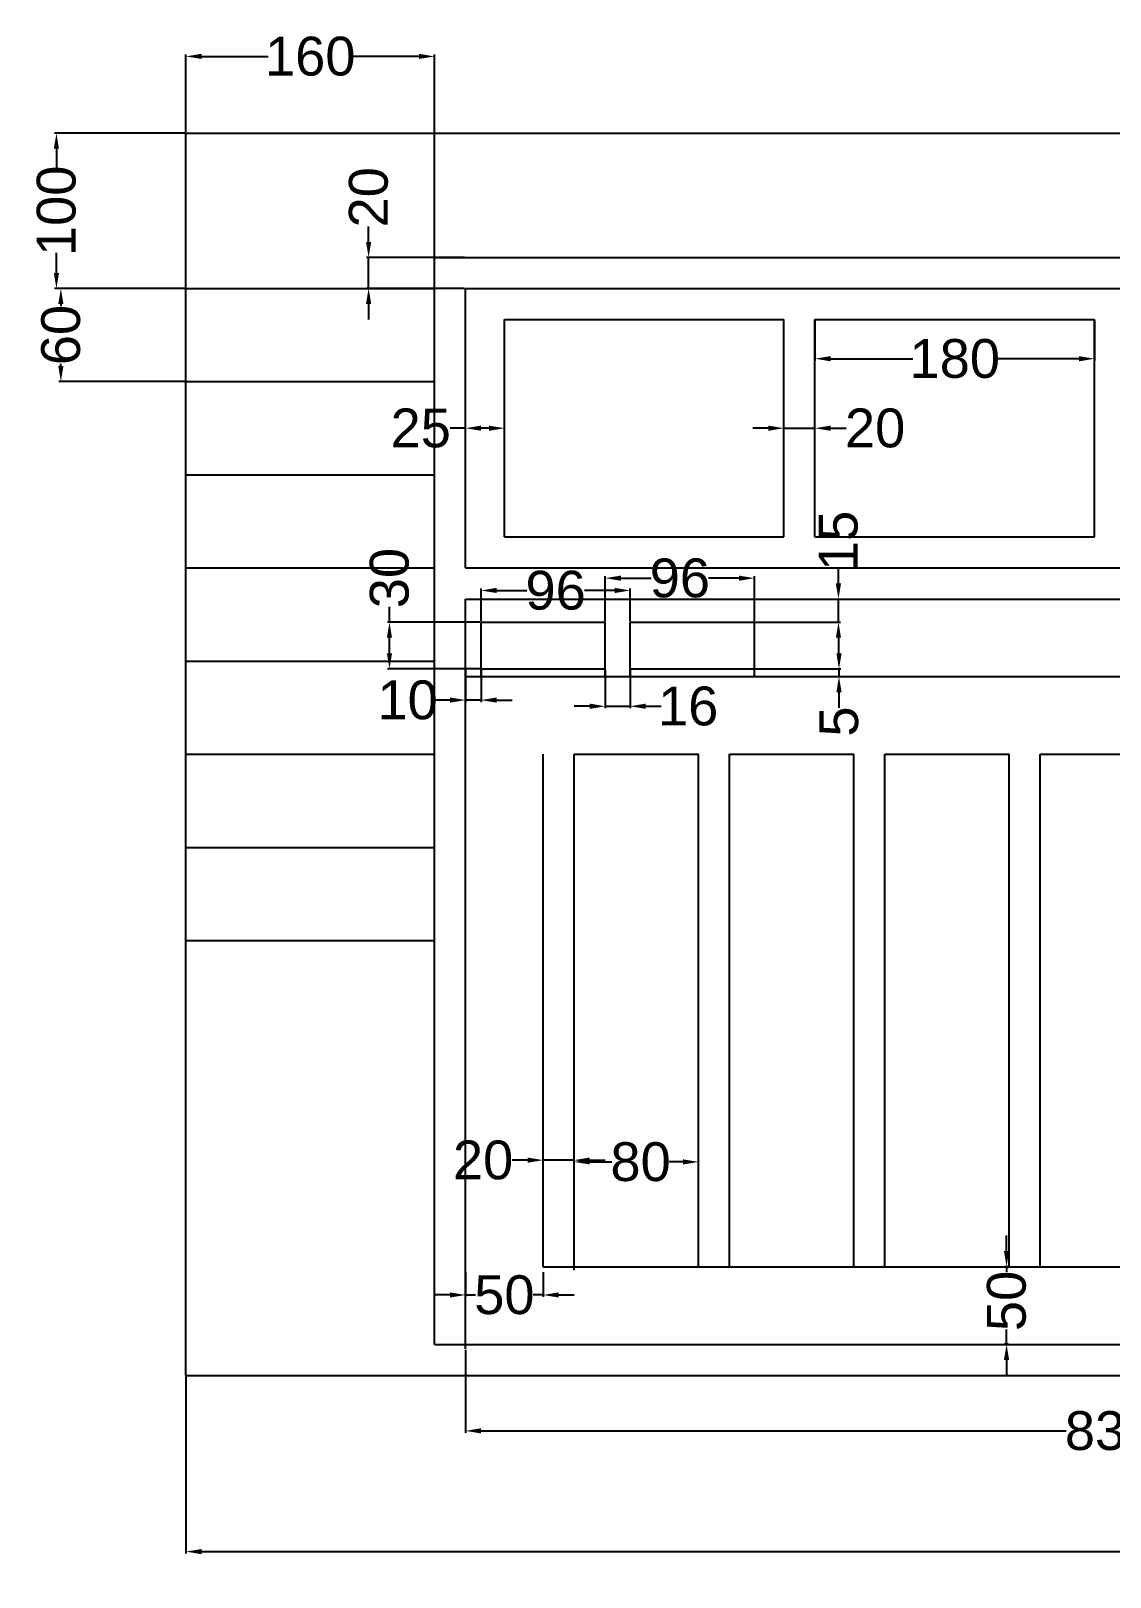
# Model space of a CAD drawing. Header units: millimetres. Extents: x 572 to 4077, y 468 to 1525.
# Drawn here: x 572 to 1267, y 468 to 1463 of the extents above; entities that cross this region are included whole.
import ezdxf

# ---------------------------------------------------------------- set-up
doc = ezdxf.new("R2010")
doc.units = ezdxf.units.MM
doc.layers.get('Defpoints').update_dxf_attribs({"color": 2})
doc.layers.add('图层1', color=1, linetype='Continuous')
doc.styles.get("Standard").update_dxf_attribs({"font": 'arial.ttf'})
doc.dimstyles.new('1000+', dxfattribs={"dimtxt": 25, "dimasz": 10, "dimexe": 1.25, "dimexo": 0.625, "dimtad": 0, "dimtxsty": 'Standard', "dimcen": 2.5, "dimadec": 0, "dimazin": 0, "dimtfac": 1, "dimtmove": 0, "dimatfit": 3, "dimfxl": 1, "dimarcsym": 1})

# ---------------------------------------------------------------- blocks, each defined once
blk = doc.blocks.new('*D2')
at = {"layer": 'Defpoints', "color": 0, "transparency": 16777216}
for p in [(1001.7, 735.13), (1001.7, 730.57), (921.7, 667.65)]:
    blk.add_point(p, dxfattribs=at)
at = {"layer": '图层1', "color": 0, "lineweight": -2, "transparency": 16777216}
for p, q in [((921.7, 668.27), (921.7, 736.38)), ((931.7, 735.13), (945.89, 735.13)), ((991.7, 735.13), (982.9, 735.13)), ((1001.7, 731.2), (1001.7, 736.38))]:
    blk.add_line(p, q, dxfattribs=at)
at = {"layer": '图层1', "color": 0, "transparency": 16777216}
for points in [[(931.7, 736.8), (931.7, 733.47), (921.7, 735.13)], [(991.7, 736.8), (991.7, 733.47), (1001.7, 735.13)]]:
    blk.add_solid(points, dxfattribs=at)
at = {"layer": '图层1', "color": 0, "transparency": 16777216, "insert": (964.4, 735.13), "char_height": 25, "attachment_point": 5}
blk.add_mtext('80', dxfattribs=at)
blk = doc.blocks.new('*D3')
at = {"layer": 'Defpoints', "color": 0, "transparency": 16777216}
for p in [(901.7, 736.27), (901.7, 667.65), (921.7, 664.68)]:
    blk.add_point(p, dxfattribs=at)
at = {"layer": '图层1', "color": 0, "lineweight": -2, "transparency": 16777216}
for p, q in [((901.7, 668.27), (901.7, 737.52)), ((921.7, 665.31), (921.7, 737.52)), ((891.7, 736.27), (881.7, 736.27)), ((921.7, 736.27), (901.7, 736.27)), ((931.7, 736.27), (941.7, 736.27))]:
    blk.add_line(p, q, dxfattribs=at)
at = {"layer": '图层1', "color": 0, "transparency": 16777216}
for points in [[(891.7, 737.94), (891.7, 734.61), (901.7, 736.27)], [(931.7, 737.94), (931.7, 734.61), (921.7, 736.27)]]:
    blk.add_solid(points, dxfattribs=at)
at = {"layer": '图层1', "color": 0, "transparency": 16777216, "insert": (863, 736.27), "char_height": 25, "attachment_point": 5}
blk.add_mtext('20', dxfattribs=at)
blk = doc.blocks.new('*D4')
at = {"layer": 'Defpoints', "color": 0, "transparency": 16777216}
for p in [(671.7, 1297.65), (591.14, 1237.65), (671.7, 1237.65)]:
    blk.add_point(p, dxfattribs=at)
at = {"layer": '图层1', "color": 0, "lineweight": -2, "transparency": 16777216}
for p, q in [((671.07, 1297.65), (589.89, 1297.65)), ((591.14, 1287.65), (591.14, 1286.2)), ((591.14, 1247.65), (591.14, 1249.09)), ((671.07, 1237.65), (589.89, 1237.65))]:
    blk.add_line(p, q, dxfattribs=at)
at = {"layer": '图层1', "color": 0, "transparency": 16777216}
for points in [[(589.47, 1287.65), (592.8, 1287.65), (591.14, 1297.65)], [(589.47, 1247.65), (592.8, 1247.65), (591.14, 1237.65)]]:
    blk.add_solid(points, dxfattribs=at)
at = {"layer": '图层1', "color": 0, "transparency": 16777216, "insert": (591.14, 1267.65), "char_height": 25, "attachment_point": 5, "rotation": 90}
blk.add_mtext('60', dxfattribs=at)
blk = doc.blocks.new('*D5')
at = {"layer": 'Defpoints', "color": 0, "transparency": 16777216}
for p in [(588.27, 1397.65), (671.7, 1397.65), (671.7, 1297.65)]:
    blk.add_point(p, dxfattribs=at)
at = {"layer": '图层1', "color": 0, "lineweight": -2, "transparency": 16777216}
for p, q in [((671.07, 1397.65), (587.02, 1397.65)), ((588.27, 1387.65), (588.27, 1374.67)), ((588.27, 1307.65), (588.27, 1320.62)), ((671.07, 1297.65), (587.02, 1297.65))]:
    blk.add_line(p, q, dxfattribs=at)
at = {"layer": '图层1', "color": 0, "transparency": 16777216}
for points in [[(586.6, 1387.65), (589.93, 1387.65), (588.27, 1397.65)], [(586.6, 1307.65), (589.93, 1307.65), (588.27, 1297.65)]]:
    blk.add_solid(points, dxfattribs=at)
at = {"layer": '图层1', "color": 0, "transparency": 16777216, "insert": (588.27, 1347.65), "char_height": 25, "attachment_point": 5, "rotation": 90}
blk.add_mtext('100', dxfattribs=at)
blk = doc.blocks.new('*D6')
at = {"layer": 'Defpoints', "color": 0, "transparency": 16777216}
for p in [(831.7, 1447.09), (671.7, 1397.65), (831.7, 1397.65)]:
    blk.add_point(p, dxfattribs=at)
at = {"layer": '图层1', "color": 0, "lineweight": -2, "transparency": 16777216}
for p, q in [((671.7, 1398.27), (671.7, 1448.34)), ((681.7, 1447.09), (724.67, 1447.09)), ((821.7, 1447.09), (778.72, 1447.09)), ((831.7, 1398.27), (831.7, 1448.34))]:
    blk.add_line(p, q, dxfattribs=at)
at = {"layer": '图层1', "color": 0, "transparency": 16777216}
for points in [[(681.7, 1448.76), (681.7, 1445.43), (671.7, 1447.09)], [(821.7, 1448.76), (821.7, 1445.43), (831.7, 1447.09)]]:
    blk.add_solid(points, dxfattribs=at)
at = {"layer": '图层1', "color": 0, "transparency": 16777216, "insert": (751.7, 1447.09), "char_height": 25, "attachment_point": 5}
blk.add_mtext('160', dxfattribs=at)
blk = doc.blocks.new('*D10')
at = {"layer": 'Defpoints', "color": 0, "transparency": 16777216}
for p in [(1056.7, 1207.65), (1076.7, 1207.65), (1076.7, 1207.65)]:
    blk.add_point(p, dxfattribs=at)
at = {"layer": '图层1', "color": 0, "lineweight": -2, "transparency": 16777216}
for p, q in [((1046.7, 1207.65), (1036.7, 1207.65)), ((1056.7, 1208.27), (1056.7, 1208.9)), ((1056.7, 1207.65), (1076.7, 1207.65)), ((1076.7, 1208.27), (1076.7, 1208.9)), ((1086.7, 1207.65), (1096.7, 1207.65))]:
    blk.add_line(p, q, dxfattribs=at)
at = {"layer": '图层1', "color": 0, "transparency": 16777216}
for points in [[(1046.7, 1209.31), (1046.7, 1205.98), (1056.7, 1207.65)], [(1086.7, 1209.31), (1086.7, 1205.98), (1076.7, 1207.65)]]:
    blk.add_solid(points, dxfattribs=at)
at = {"layer": '图层1', "color": 0, "transparency": 16777216, "insert": (1115.4, 1207.65), "char_height": 25, "attachment_point": 5}
blk.add_mtext('20', dxfattribs=at)
blk = doc.blocks.new('*D11')
at = {"layer": 'Defpoints', "color": 0, "transparency": 16777216}
for p in [(1076.7, 1277.65), (1256.7, 1277.65), (1256.7, 1252.38)]:
    blk.add_point(p, dxfattribs=at)
at = {"layer": '图层1', "color": 0, "lineweight": -2, "transparency": 16777216}
for p, q in [((1076.7, 1277.02), (1076.7, 1251.13)), ((1256.7, 1277.02), (1256.7, 1251.13)), ((1086.7, 1252.38), (1139.67, 1252.38)), ((1246.7, 1252.38), (1193.72, 1252.38))]:
    blk.add_line(p, q, dxfattribs=at)
at = {"layer": '图层1', "color": 0, "transparency": 16777216}
for points in [[(1086.7, 1254.05), (1086.7, 1250.72), (1076.7, 1252.38)], [(1246.7, 1254.05), (1246.7, 1250.72), (1256.7, 1252.38)]]:
    blk.add_solid(points, dxfattribs=at)
at = {"layer": '图层1', "color": 0, "transparency": 16777216, "insert": (1166.7, 1252.38), "char_height": 25, "attachment_point": 5}
blk.add_mtext('180', dxfattribs=at)
blk = doc.blocks.new('*D17')
at = {"layer": 'Defpoints', "color": 0, "transparency": 16777216}
for p in [(851.7, 664.68), (901.7, 664.68), (851.7, 649.44)]:
    blk.add_point(p, dxfattribs=at)
at = {"layer": '图层1', "color": 0, "lineweight": -2, "transparency": 16777216}
for p, q in [((851.7, 664.06), (851.7, 648.19)), ((901.7, 664.06), (901.7, 648.19)), ((841.7, 649.44), (831.7, 649.44)), ((851.7, 649.44), (858.21, 649.44)), ((901.7, 649.44), (895.18, 649.44)), ((911.7, 649.44), (921.7, 649.44))]:
    blk.add_line(p, q, dxfattribs=at)
at = {"layer": '图层1', "color": 0, "transparency": 16777216}
for points in [[(841.7, 651.11), (841.7, 647.78), (851.7, 649.44)], [(911.7, 651.11), (911.7, 647.78), (901.7, 649.44)]]:
    blk.add_solid(points, dxfattribs=at)
at = {"layer": '图层1', "color": 0, "transparency": 16777216, "insert": (876.7, 649.44), "char_height": 25, "attachment_point": 5}
blk.add_mtext('50', dxfattribs=at)
blk = doc.blocks.new('*D19')
at = {"layer": 'Defpoints', "color": 0, "transparency": 16777216}
for p in [(851.7, 614.68), (1681.7, 614.68), (1681.7, 561.93)]:
    blk.add_point(p, dxfattribs=at)
at = {"layer": '图层1', "color": 0, "lineweight": -2, "transparency": 16777216}
for p, q in [((851.7, 614.06), (851.7, 560.68)), ((1681.7, 614.06), (1681.7, 560.68)), ((861.7, 561.93), (1238.48, 561.93)), ((1671.7, 561.93), (1294.91, 561.93))]:
    blk.add_line(p, q, dxfattribs=at)
at = {"layer": '图层1', "color": 0, "transparency": 16777216}
for points in [[(861.7, 563.6), (861.7, 560.27), (851.7, 561.93)], [(1671.7, 563.6), (1671.7, 560.27), (1681.7, 561.93)]]:
    blk.add_solid(points, dxfattribs=at)
at = {"layer": '图层1', "color": 0, "transparency": 16777216, "insert": (1266.7, 561.93), "char_height": 25, "attachment_point": 5}
blk.add_mtext('830', dxfattribs=at)
blk = doc.blocks.new('*D21')
at = {"layer": 'Defpoints', "color": 0, "transparency": 16777216}
for p in [(671.7, 597.65), (1971.7, 597.65), (1971.7, 484.17)]:
    blk.add_point(p, dxfattribs=at)
at = {"layer": '图层1', "color": 0, "lineweight": -2, "transparency": 16777216}
for p, q in [((671.7, 597.02), (671.7, 482.92)), ((1971.7, 597.02), (1971.7, 482.92)), ((681.7, 484.17), (1284.96, 484.17)), ((1961.7, 484.17), (1358.43, 484.17))]:
    blk.add_line(p, q, dxfattribs=at)
at = {"layer": '图层1', "color": 0, "transparency": 16777216}
for points in [[(681.7, 485.83), (681.7, 482.5), (671.7, 484.17)], [(1961.7, 485.83), (1961.7, 482.5), (1971.7, 484.17)]]:
    blk.add_solid(points, dxfattribs=at)
at = {"layer": '图层1', "color": 0, "transparency": 16777216, "insert": (1321.7, 484.17), "char_height": 25, "attachment_point": 5}
blk.add_mtext('1300', dxfattribs=at)
blk = doc.blocks.new('*D27')
at = {"layer": 'Defpoints', "color": 0, "transparency": 16777216}
for p in [(1037.7, 1111.06), (941.7, 1082.65), (1037.7, 1082.65)]:
    blk.add_point(p, dxfattribs=at)
at = {"layer": '图层1', "color": 0, "lineweight": -2, "transparency": 16777216}
for p, q in [((941.7, 1083.27), (941.7, 1112.31)), ((951.7, 1111.06), (971.17, 1111.06)), ((1027.7, 1111.06), (1008.22, 1111.06)), ((1037.7, 1083.27), (1037.7, 1112.31))]:
    blk.add_line(p, q, dxfattribs=at)
at = {"layer": '图层1', "color": 0, "transparency": 16777216}
for points in [[(951.7, 1112.73), (951.7, 1109.39), (941.7, 1111.06)], [(1027.7, 1112.73), (1027.7, 1109.39), (1037.7, 1111.06)]]:
    blk.add_solid(points, dxfattribs=at)
at = {"layer": '图层1', "color": 0, "transparency": 16777216, "insert": (989.7, 1111.06), "char_height": 25, "attachment_point": 5}
blk.add_mtext('96', dxfattribs=at)
blk = doc.blocks.new('*D28')
at = {"layer": 'Defpoints', "color": 0, "transparency": 16777216}
for p in [(957.7, 1103.13), (861.7, 1082.65), (957.7, 1082.65)]:
    blk.add_point(p, dxfattribs=at)
at = {"layer": '图层1', "color": 0, "lineweight": -2, "transparency": 16777216}
for p, q in [((861.7, 1083.27), (861.7, 1104.38)), ((871.7, 1103.13), (891.17, 1103.13)), ((947.7, 1103.13), (928.22, 1103.13)), ((957.7, 1083.27), (957.7, 1104.38))]:
    blk.add_line(p, q, dxfattribs=at)
at = {"layer": '图层1', "color": 0, "transparency": 16777216}
for points in [[(871.7, 1104.8), (871.7, 1101.47), (861.7, 1103.13)], [(947.7, 1104.8), (947.7, 1101.47), (957.7, 1103.13)]]:
    blk.add_solid(points, dxfattribs=at)
at = {"layer": '图层1', "color": 0, "transparency": 16777216, "insert": (909.7, 1103.13), "char_height": 25, "attachment_point": 5}
blk.add_mtext('96', dxfattribs=at)
blk = doc.blocks.new('*D29')
at = {"layer": 'Defpoints', "color": 0, "transparency": 16777216}
for p in [(941.7, 1052.65), (957.7, 1052.65), (957.7, 1028.58)]:
    blk.add_point(p, dxfattribs=at)
at = {"layer": '图层1', "color": 0, "lineweight": -2, "transparency": 16777216}
for p, q in [((941.7, 1052.02), (941.7, 1027.33)), ((957.7, 1052.02), (957.7, 1027.33)), ((931.7, 1028.58), (921.7, 1028.58)), ((941.7, 1028.58), (957.7, 1028.58)), ((967.7, 1028.58), (977.7, 1028.58))]:
    blk.add_line(p, q, dxfattribs=at)
at = {"layer": '图层1', "color": 0, "transparency": 16777216}
for points in [[(931.7, 1030.25), (931.7, 1026.91), (941.7, 1028.58)], [(967.7, 1030.25), (967.7, 1026.91), (957.7, 1028.58)]]:
    blk.add_solid(points, dxfattribs=at)
at = {"layer": '图层1', "color": 0, "transparency": 16777216, "insert": (995.04, 1028.58), "char_height": 25, "attachment_point": 5}
blk.add_mtext('16', dxfattribs=at)
blk = doc.blocks.new('*D30')
at = {"layer": 'Defpoints', "color": 0, "transparency": 16777216}
for p in [(851.7, 1052.65), (861.7, 1052.65), (851.7, 1032.54)]:
    blk.add_point(p, dxfattribs=at)
at = {"layer": '图层1', "color": 0, "lineweight": -2, "transparency": 16777216}
for p, q in [((851.7, 1052.02), (851.7, 1031.29)), ((861.7, 1052.02), (861.7, 1031.29)), ((841.7, 1032.54), (831.7, 1032.54)), ((861.7, 1032.54), (851.7, 1032.54)), ((871.7, 1032.54), (881.7, 1032.54))]:
    blk.add_line(p, q, dxfattribs=at)
at = {"layer": '图层1', "color": 0, "transparency": 16777216}
for points in [[(841.7, 1034.21), (841.7, 1030.88), (851.7, 1032.54)], [(871.7, 1034.21), (871.7, 1030.88), (861.7, 1032.54)]]:
    blk.add_solid(points, dxfattribs=at)
at = {"layer": '图层1', "color": 0, "transparency": 16777216, "insert": (814.39, 1032.54), "char_height": 25, "attachment_point": 5}
blk.add_mtext('10', dxfattribs=at)
blk = doc.blocks.new('*D31')
at = {"layer": 'Defpoints', "color": 0, "transparency": 16777216}
for p in [(1037.7, 1097.65), (1091.8, 1097.65), (1037.7, 1082.65)]:
    blk.add_point(p, dxfattribs=at)
at = {"layer": '图层1', "color": 0, "lineweight": -2, "transparency": 16777216}
for p, q in [((1091.8, 1107.65), (1091.8, 1117.65)), ((1038.32, 1097.65), (1093.05, 1097.65)), ((1091.8, 1082.65), (1091.8, 1097.65)), ((1038.32, 1082.65), (1093.05, 1082.65)), ((1091.8, 1072.65), (1091.8, 1062.65))]:
    blk.add_line(p, q, dxfattribs=at)
at = {"layer": '图层1', "color": 0, "transparency": 16777216}
for points in [[(1090.14, 1107.65), (1093.47, 1107.65), (1091.8, 1097.65)], [(1090.14, 1072.65), (1093.47, 1072.65), (1091.8, 1082.65)]]:
    blk.add_solid(points, dxfattribs=at)
at = {"layer": '图层1', "color": 0, "transparency": 16777216, "insert": (1091.8, 1135.09), "char_height": 25, "attachment_point": 5, "rotation": 90}
blk.add_mtext('15', dxfattribs=at)
blk = doc.blocks.new('*D32')
at = {"layer": 'Defpoints', "color": 0, "transparency": 16777216}
for p in [(1037.7, 1052.65), (1037.7, 1047.65), (1092.16, 1047.65)]:
    blk.add_point(p, dxfattribs=at)
at = {"layer": '图层1', "color": 0, "lineweight": -2, "transparency": 16777216}
for p, q in [((1092.16, 1062.65), (1092.16, 1072.65)), ((1038.32, 1052.65), (1093.41, 1052.65)), ((1038.32, 1047.65), (1093.41, 1047.65)), ((1092.16, 1052.65), (1092.16, 1047.65)), ((1092.16, 1037.65), (1092.16, 1027.65))]:
    blk.add_line(p, q, dxfattribs=at)
at = {"layer": '图层1', "color": 0, "transparency": 16777216}
for points in [[(1090.5, 1062.65), (1093.83, 1062.65), (1092.16, 1052.65)], [(1090.5, 1037.65), (1093.83, 1037.65), (1092.16, 1047.65)]]:
    blk.add_solid(points, dxfattribs=at)
at = {"layer": '图层1', "color": 0, "transparency": 16777216, "insert": (1092.16, 1018.73), "char_height": 25, "attachment_point": 5, "rotation": 90}
blk.add_mtext('5', dxfattribs=at)
blk = doc.blocks.new('*D33')
at = {"layer": 'Defpoints', "color": 0, "transparency": 16777216}
for p in [(802.71, 1082.65), (861.7, 1082.65), (861.7, 1052.65)]:
    blk.add_point(p, dxfattribs=at)
at = {"layer": '图层1', "color": 0, "lineweight": -2, "transparency": 16777216}
for p, q in [((802.71, 1082.65), (802.71, 1092.65)), ((861.07, 1082.65), (801.46, 1082.65)), ((802.71, 1062.65), (802.71, 1072.65)), ((861.07, 1052.65), (801.46, 1052.65))]:
    blk.add_line(p, q, dxfattribs=at)
at = {"layer": '图层1', "color": 0, "transparency": 16777216}
for points in [[(801.05, 1072.65), (804.38, 1072.65), (802.71, 1082.65)], [(801.05, 1062.65), (804.38, 1062.65), (802.71, 1052.65)]]:
    blk.add_solid(points, dxfattribs=at)
at = {"layer": '图层1', "color": 0, "transparency": 16777216, "insert": (802.71, 1111.13), "char_height": 25, "attachment_point": 5, "rotation": 90}
blk.add_mtext('30', dxfattribs=at)
blk = doc.blocks.new('*D34')
at = {"layer": 'Defpoints', "color": 0, "transparency": 16777216}
for p in [(789.28, 1317.65), (851.7, 1317.65), (851.7, 1297.65)]:
    blk.add_point(p, dxfattribs=at)
at = {"layer": '图层1', "color": 0, "lineweight": -2, "transparency": 16777216}
for p, q in [((789.28, 1327.65), (789.28, 1337.65)), ((851.07, 1317.65), (788.03, 1317.65)), ((789.28, 1297.65), (789.28, 1317.65)), ((851.07, 1297.65), (788.03, 1297.65)), ((789.28, 1287.65), (789.28, 1277.65))]:
    blk.add_line(p, q, dxfattribs=at)
at = {"layer": '图层1', "color": 0, "transparency": 16777216}
for points in [[(787.62, 1327.65), (790.95, 1327.65), (789.28, 1317.65)], [(787.62, 1287.65), (790.95, 1287.65), (789.28, 1297.65)]]:
    blk.add_solid(points, dxfattribs=at)
at = {"layer": '图层1', "color": 0, "transparency": 16777216, "insert": (789.28, 1356.35), "char_height": 25, "attachment_point": 5, "rotation": 90}
blk.add_mtext('20', dxfattribs=at)
blk = doc.blocks.new('*D35')
at = {"layer": 'Defpoints', "color": 0, "transparency": 16777216}
for p in [(851.7, 1207.65), (851.7, 1207.65), (876.7, 1207.65)]:
    blk.add_point(p, dxfattribs=at)
at = {"layer": '图层1', "color": 0, "lineweight": -2, "transparency": 16777216}
for p, q in [((851.7, 1207.65), (841.7, 1207.65)), ((851.7, 1208.27), (851.7, 1208.9)), ((866.7, 1207.65), (861.7, 1207.65)), ((876.7, 1208.27), (876.7, 1208.9))]:
    blk.add_line(p, q, dxfattribs=at)
at = {"layer": '图层1', "color": 0, "transparency": 16777216}
for points in [[(861.7, 1209.31), (861.7, 1205.98), (851.7, 1207.65)], [(866.7, 1209.31), (866.7, 1205.98), (876.7, 1207.65)]]:
    blk.add_solid(points, dxfattribs=at)
at = {"layer": '图层1', "color": 0, "transparency": 16777216, "insert": (822.86, 1207.65), "char_height": 25, "attachment_point": 5}
blk.add_mtext('25', dxfattribs=at)
blk = doc.blocks.new('*D45')
at = {"layer": 'Defpoints', "color": 0, "transparency": 16777216}
for p in [(1201.7, 667.65), (1200.06, 617.65), (1201.7, 617.65)]:
    blk.add_point(p, dxfattribs=at)
at = {"layer": '图层1', "color": 0, "lineweight": -2, "transparency": 16777216}
for p, q in [((1200.06, 677.65), (1200.06, 687.65)), ((1201.07, 667.65), (1198.81, 667.65)), ((1200.06, 667.65), (1200.06, 664.08)), ((1201.07, 617.65), (1198.81, 617.65)), ((1200.06, 617.65), (1200.06, 627.1)), ((1200.06, 607.65), (1200.06, 597.65))]:
    blk.add_line(p, q, dxfattribs=at)
at = {"layer": '图层1', "color": 0, "transparency": 16777216}
for points in [[(1198.39, 677.65), (1201.72, 677.65), (1200.06, 667.65)], [(1198.39, 607.65), (1201.72, 607.65), (1200.06, 617.65)]]:
    blk.add_solid(points, dxfattribs=at)
at = {"layer": '图层1', "color": 0, "transparency": 16777216, "insert": (1200.06, 645.59), "char_height": 25, "attachment_point": 5, "rotation": 90}
blk.add_mtext('50', dxfattribs=at)

msp = doc.modelspace()

# ---------------------------------------------------------------- linework, layer by layer
for p, q in [((671.697, 1397.647), (1971.697, 1397.647)), ((811.697, 1397.647), (1971.697, 1397.647)), ((831.697, 1317.647), (1971.697, 1317.647)), ((671.697, 1297.647), (811.697, 1297.647)), ((671.697, 1297.647), (831.697, 1297.647)), ((671.697, 1297.647), (831.697, 1297.647)), ((851.697, 1297.647), (1681.697, 1297.647)), ((876.697, 1277.647), (1056.697, 1277.647)), ((1076.697, 1277.647), (1256.697, 1277.647)), ((671.697, 1237.647), (831.697, 1237.647)), ((671.697, 1177.647), (831.697, 1177.647)), ((876.697, 1137.647), (1056.697, 1137.647)), ((1076.697, 1137.647), (1256.697, 1137.647)), ((671.697, 1117.647), (831.697, 1117.647)), ((851.697, 1117.647), (1681.697, 1117.647)), ((851.697, 1097.647), (1681.697, 1097.647)), ((861.697, 1082.647), (941.697, 1082.647)), ((957.697, 1082.647), (1037.697, 1082.647)), ((671.697, 1057.647), (831.697, 1057.647)), ((851.697, 1047.647), (1681.697, 1047.647)), ((861.697, 1052.647), (941.697, 1052.647)), ((957.697, 1052.647), (1037.697, 1052.647)), ((671.697, 997.647), (831.697, 997.647)), ((921.697, 997.647), (1001.697, 997.647)), ((1021.697, 997.647), (1101.697, 997.647)), ((1121.697, 997.647), (1201.697, 997.647)), ((1221.697, 997.647), (1301.697, 997.647)), ((671.697, 937.647), (831.697, 937.647)), ((671.697, 877.647), (831.697, 877.647)), ((901.697, 667.647), (1621.697, 667.647)), ((831.697, 617.647), (1951.697, 617.647)), ((671.697, 597.647), (1971.697, 597.647))]:
    msp.add_line(p, q)
for points in [[(671.697, 597.647), (671.697, 1397.647)], [(831.697, 617.647), (831.697, 1397.647)], [(851.697, 1117.647), (851.697, 1297.647)], [(876.697, 1137.647), (876.697, 1277.647)], [(1056.697, 1137.647), (1056.697, 1277.647)], [(1076.697, 1137.647), (1076.697, 1277.647)], [(1256.697, 1137.647), (1256.697, 1277.647)], [(851.697, 614.684), (851.697, 1097.647)], [(861.697, 1047.647), (861.697, 1082.647)], [(941.697, 1047.647), (941.697, 1082.647)], [(941.697, 1052.647), (941.697, 1082.647)], [(957.697, 1047.647), (957.697, 1082.647)], [(1037.697, 1047.647), (1037.697, 1082.647)], [(901.697, 667.647), (901.697, 997.647)], [(921.697, 667.647), (921.697, 997.647)], [(1001.697, 667.647), (1001.697, 997.647)], [(1021.697, 667.647), (1021.697, 997.647)], [(1101.697, 667.647), (1101.697, 997.647)], [(1121.697, 667.647), (1121.697, 997.647)], [(1201.697, 667.647), (1201.697, 997.647)], [(1221.697, 667.647), (1221.697, 997.647)]]:
    msp.add_lwpolyline(points)

# ---------------------------------------------------------------- dimensions: what is measured, and where the dimension line sits
at = {"layer": '图层1'}
for base, p1, p2, picture, middle in [((831.697, 1447.092), (671.697, 1397.647), (831.697, 1397.647), '*D6', (751.697, 1447.092)), ((1256.697, 1252.384), (1076.697, 1277.647), (1256.697, 1277.647), '*D11', (1166.697, 1252.384)), ((851.697, 1207.647), (876.697, 1207.647), (851.697, 1207.647), '*D35', (822.859, 1207.647)), ((1076.697, 1207.647), (1056.697, 1207.647), (1076.697, 1207.647), '*D10', (1115.398, 1207.647)), ((1037.697, 1111.059), (941.697, 1082.647), (1037.697, 1082.647), '*D27', (989.697, 1111.059)), ((957.697, 1103.135), (861.697, 1082.647), (957.697, 1082.647), '*D28', (909.697, 1103.135)), ((851.697, 1032.542), (861.697, 1052.647), (851.697, 1052.647), '*D30', (814.385, 1032.542)), ((957.697, 1028.581), (941.697, 1052.647), (957.697, 1052.647), '*D29', (995.042, 1028.581)), ((901.697, 736.273), (921.697, 664.684), (901.697, 667.647), '*D3', (862.995, 736.273)), ((851.697, 649.444), (901.697, 664.684), (851.697, 664.684), '*D17', (876.697, 649.444)), ((1681.697, 561.933), (851.697, 614.684), (1681.697, 614.684), '*D19', (1266.697, 561.933)), ((1971.697, 484.165), (671.697, 597.647), (1971.697, 597.647), '*D21', (1321.697, 484.165))]:
    dim = msp.add_linear_dim(base=base, p1=p1, p2=p2, dimstyle='1000+', dxfattribs=at)
    dim.commit()
    dim.dimension.update_dxf_attribs({"geometry": picture, "text_midpoint": middle})
for base, p1, p2, picture, middle in [((588.266, 1397.647), (671.697, 1297.647), (671.697, 1397.647), '*D5', (588.266, 1347.647)), ((789.282, 1317.647), (851.697, 1297.647), (851.697, 1317.647), '*D34', (789.282, 1356.348)), ((591.137, 1237.647), (671.697, 1297.647), (671.697, 1237.647), '*D4', (591.137, 1267.647)), ((1091.804, 1097.647), (1037.697, 1082.647), (1037.697, 1097.647), '*D31', (1091.804, 1135.095)), ((802.712, 1082.647), (861.697, 1052.647), (861.697, 1082.647), '*D33', (802.712, 1111.126)), ((1092.165, 1047.647), (1037.697, 1052.647), (1037.697, 1047.647), '*D32', (1092.165, 1018.734))]:
    dim = msp.add_linear_dim(base=base, p1=p1, p2=p2, angle=90, dimstyle='1000+', dxfattribs=at)
    dim.commit()
    dim.dimension.update_dxf_attribs({"geometry": picture, "text_midpoint": middle})
dim = msp.add_linear_dim(base=(1001.697, 735.133), p1=(921.697, 667.647), p2=(1001.697, 730.575), dimstyle='1000+', dxfattribs=at)
dim.commit()
dim.dimension.update_dxf_attribs({"geometry": '*D2', "text_midpoint": (964.398, 735.133), "dimtype": 160})
dim = msp.add_linear_dim(base=(1200.058, 617.647), p1=(1201.697, 667.647), p2=(1201.697, 617.647), angle=90, dimstyle='1000+', dxfattribs=at)
dim.commit()
dim.dimension.update_dxf_attribs({"geometry": '*D45', "text_midpoint": (1200.058, 645.593), "dimtype": 160})

doc.saveas('drawing.dxf')
